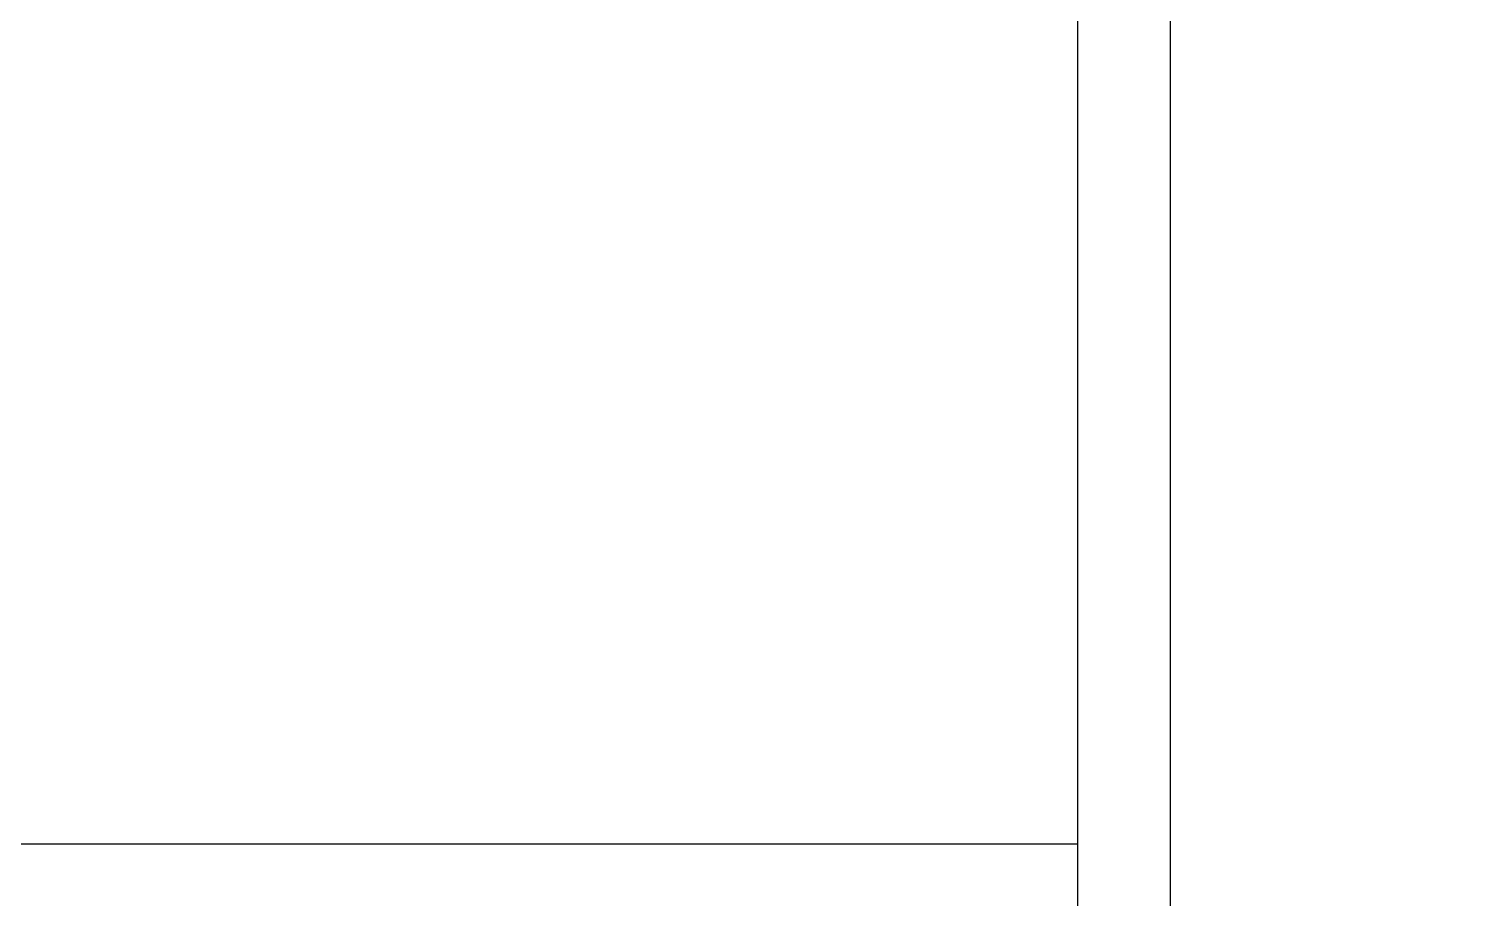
# Model space of a CAD drawing. Header units: millimetres. Extents: x 7018 to 13530, y 4187 to 5692.
# Drawn here: x 11603.5 to 11666.6, y 4984.6 to 5022.3 of the extents above; entities that cross this region are included whole.
import ezdxf

# ---------------------------------------------------------------- set-up
doc = ezdxf.new("R2010")
doc.units = ezdxf.units.MM
doc.layers.add('绘图', color=7, linetype='Continuous')

msp = doc.modelspace()

# ---------------------------------------------------------------- linework, layer by layer
msp.add_line((11649.021, 4956.132), (11649.021, 5242.873))
msp.add_lwpolyline([(11653.059, 4951.873), (11653.059, 5248.873), (11233.059, 5248.873), (11233.059, 4951.873)], close=True)
msp.add_lwpolyline([(11252.583, 4986.912), (11649.021, 4986.912)])
at = {"layer": '绘图', "lineweight": 13, "ltscale": 0.2}
for centre, radius, start, end in [((11323.851, 4624.639), 437.429, 88.5439, 88.5439), ((11323.871, 4624.747), 434.829, 88.05782, 88.05782), ((11345.593, 4624.747), 434.829, 88.05782, 88.05782), ((11326.674, 4762.447), 296.9, 89.34067, 89.34067), ((11348.395, 4762.503), 296.9, 89.34067, 89.34067)]:
    msp.add_arc(centre, radius, start, end, dxfattribs=at)

doc.saveas('drawing.dxf')
